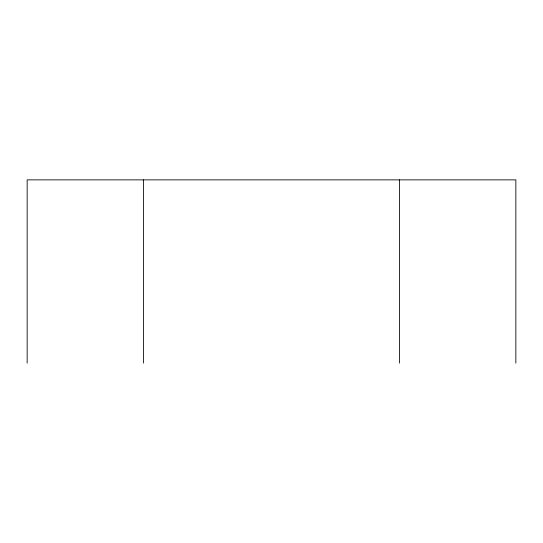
<?xml version="1.0" encoding="UTF-8"?>
<svg xmlns="http://www.w3.org/2000/svg" width="543" height="543" viewBox="0 0 543 543"><rect width="100%" height="100%" fill="white"/><g stroke="black" fill="none" stroke-linecap="round" stroke-linejoin="round"><path stroke-width="0.81" d="M515.85 363.131L515.85 179.869L27.15 179.869L27.15 363.131M399.587 179.869L399.587 363.131M143.413 179.869L143.413 363.131"/></g></svg>
